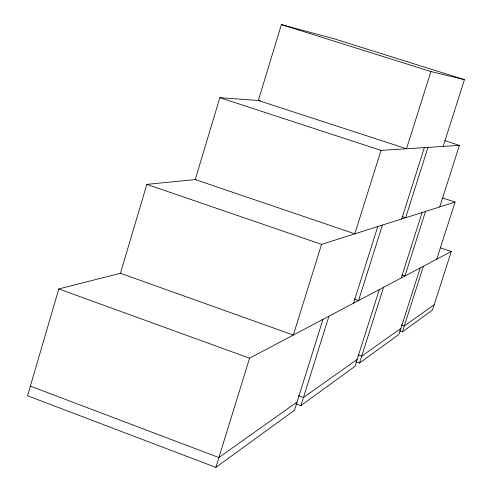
<?xml version="1.0" encoding="UTF-8"?>
<svg xmlns="http://www.w3.org/2000/svg" width="492" height="492" viewBox="0 0 492 492"><rect width="100%" height="100%" fill="white"/><g stroke="black" fill="none" stroke-linecap="round" stroke-linejoin="round"><path stroke-width="0.74" d="M120.995 273.134L58.794 288.952L27.552 395.777L215.847 467.4L294.474 410.279L322.986 319.363M196.136 179.469L146.837 184.383L120.448 273.269L293.318 335.058L321.583 244.352L455.075 202.083L436.748 259.186M260.625 100.669L219.844 97.674L195.244 179.555L354.824 233.823L381.017 150.392L459.417 145.374L439.725 206.941M464.448 79.642L334.209 38.806L281.369 24.6L258.337 100.497L406.509 148.762L430.906 71.537L464.448 79.642L443.175 146.413M215.847 467.4L249.573 358.194L451.293 251.498L440.395 247.814M295.852 403.766L300.895 405.617L328.963 316.202M353.57 303.189L377.745 226.566M382.401 225.09L358.576 300.538L354.228 299.025M379.307 289.573L354.96 366.343L300.895 405.617M401.7 218.983L424.332 147.625M355.913 361.731L359.523 363.028L383.557 287.328M427.978 147.391L405.648 217.735L402.013 216.511M401.269 277.955L422.118 212.519M425.506 211.443L404.916 276.024L402.013 275.028M420.223 267.931L398.975 334.363L359.523 363.028M399.492 330.864L402.394 331.885L423.397 266.252M451.293 251.498L432.45 310.046L402.394 331.885M297.051 402.069L218.891 457.548L30.369 386.14M357.161 359.4L303.429 397.542L298.38 395.697M400.9 328.355L361.7 356.183L358.084 354.892M434.159 304.745L404.295 325.944L401.392 324.929M281.369 24.6L430.906 71.537M444.873 140.681L459.417 145.374M219.844 97.674L381.017 150.392M442.738 197.999L455.075 202.083M146.837 184.383L321.583 244.352M58.794 288.952L249.573 358.194"/></g></svg>
